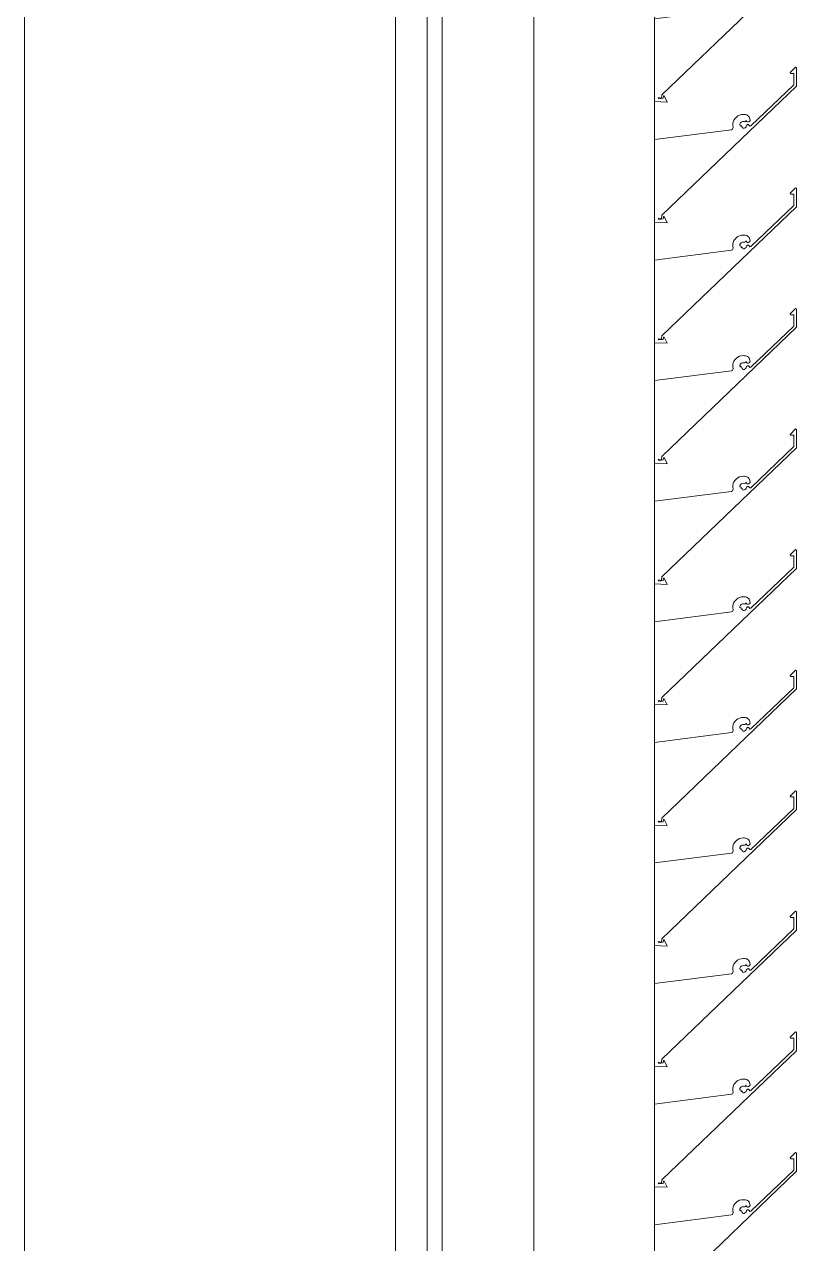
# Model space of a CAD drawing. Header units: millimetres. Extents: x -220592 to 404889, y -217665 to 38245.
# Drawn here: x 7830.18 to 7834.34, y -48111.21 to -48104.63 of the extents above; entities that cross this region are included whole.
import ezdxf

# ---------------------------------------------------------------- set-up
doc = ezdxf.new("R2010")
doc.units = ezdxf.units.MM
doc.linetypes.add('XKITLINE00', pattern=[0])
doc.layers.add('Part', color=7, linetype='Continuous', lineweight=0)

# ---------------------------------------------------------------- blocks, each defined once
blk = doc.blocks.new('*A15046')
at = {"layer": 'Part', "color": 7, "linetype": 'XKITLINE00', "lineweight": 0}
for p, q in [((92.53, 356.643483), (92.53, 93.899527)), ((94.53, 93.899527), (94.53, 244.699959))]:
    blk.add_line(p, q, dxfattribs=at)
blk = doc.blocks.new('*A15521')
at = {"layer": 'Part', "color": 7, "linetype": 'XKITLINE00', "lineweight": 0}
for p, q in [((95.275304, 90.50547), (95.275304, 107.265356)), ((95.925304, 90.50547), (95.925304, 107.265356))]:
    blk.add_line(p, q, dxfattribs=at)
blk = doc.blocks.new('*A15524')
at = {"layer": 'Part', "color": 7, "linetype": 'XKITLINE00', "lineweight": 0}
for p, q in [((96.684794, 99.500681), (96.656145, 99.471793)), ((96.656145, 99.471793), (96.65723, 99.466872)), ((96.65723, 99.466872), (96.67465, 99.466775)), ((96.67465, 99.466775), (96.674993, 99.405429)), ((96.689475, 99.498213), (96.684794, 99.500681)), ((96.690028, 99.399062), (96.689475, 99.498213)), ((95.964906, 98.702816), (96.690028, 99.399062)), ((96.674993, 99.405429), (96.443977, 99.184026)), ((96.346452, 99.196816), (96.346077, 99.18658)), ((96.346077, 99.18658), (96.347563, 99.176446)), ((96.348675, 99.206815), (96.346452, 99.196816)), ((96.352673, 99.216245), (96.348675, 99.206815)), ((96.358313, 99.224795), (96.352673, 99.216245)), ((96.365409, 99.232182), (96.358313, 99.224795)), ((96.373725, 99.23816), (96.365409, 99.232182)), ((96.382988, 99.242533), (96.373725, 99.23816)), ((96.392889, 99.245156), (96.382988, 99.242533)), ((96.38407, 99.18798), (96.384639, 99.194464)), ((96.391775, 99.186874), (96.38407, 99.18798)), ((96.384639, 99.194464), (96.387441, 99.200338)), ((96.387441, 99.200338), (96.392123, 99.20486)), ((96.390606, 99.179814), (96.391775, 99.186874)), ((96.392123, 99.20486), (96.398091, 99.207458)), ((96.403102, 99.245941), (96.392889, 99.245156)), ((96.398091, 99.207458), (96.404591, 99.207802)), ((96.409901, 99.245843), (96.403102, 99.245941)), ((96.404591, 99.207802), (96.410509, 99.206897)), ((96.415629, 99.245207), (96.409901, 99.245843)), ((96.410509, 99.206897), (96.41532, 99.209304)), ((96.41532, 99.209304), (96.41735, 99.214285)), ((96.42113, 99.243488), (96.415629, 99.245207)), ((96.41735, 99.214285), (96.420292, 99.208813)), ((96.420622, 99.187052), (96.417508, 99.179478)), ((96.420292, 99.208813), (96.425448, 99.205595)), ((96.424805, 99.191209), (96.420622, 99.187052)), ((96.4262, 99.240748), (96.42113, 99.243488)), ((96.430699, 99.191415), (96.424805, 99.191209)), ((96.425448, 99.205595), (96.431526, 99.205607)), ((96.430653, 99.23709), (96.4262, 99.240748)), ((96.434325, 99.232647), (96.430653, 99.23709)), ((96.435163, 99.187561), (96.430699, 99.191415)), ((96.431526, 99.205607), (96.43667, 99.208844)), ((96.437079, 99.227584), (96.434325, 99.232647)), ((96.438818, 99.182934), (96.435163, 99.187561)), ((96.43667, 99.208844), (96.43931, 99.214318)), ((96.438814, 99.222088), (96.437079, 99.227584)), ((96.43931, 99.214318), (96.438814, 99.222088)), ((96.443977, 99.184026), (96.438818, 99.182934)), ((96.339112, 99.164182), (95.925304, 99.111178)), ((96.344187, 99.166372), (96.339112, 99.164182)), ((96.347324, 99.170924), (96.344187, 99.166372)), ((96.347563, 99.176446), (96.347324, 99.170924)), ((96.397771, 99.17887), (96.390606, 99.179814)), ((96.400093, 99.17148), (96.397771, 99.17887)), ((96.406765, 99.171902), (96.400093, 99.17148)), ((96.412841, 99.174692), (96.406765, 99.171902)), ((96.417508, 99.179478), (96.412841, 99.174692)), ((95.925304, 98.665474), (95.992799, 98.66286)), ((95.944993, 98.687177), (95.962009, 98.684273)), ((95.947029, 98.680604), (95.944993, 98.687177)), ((95.972012, 98.683744), (95.947029, 98.680604)), ((95.962009, 98.684273), (95.964906, 98.702816)), ((95.972141, 98.695935), (95.972012, 98.683744)), ((95.977264, 98.696347), (95.972141, 98.695935)), ((95.992799, 98.66286), (95.977264, 98.696347))]:
    blk.add_line(p, q, dxfattribs=at)
blk = doc.blocks.new('*A15525')
at = {"layer": 'Part', "color": 7, "linetype": 'XKITLINE00', "lineweight": 0}
for p, q in [((96.684794, 100.150681), (96.656145, 100.121793)), ((96.656145, 100.121793), (96.65723, 100.116872)), ((96.65723, 100.116872), (96.67465, 100.116775)), ((96.67465, 100.116775), (96.674993, 100.055429)), ((96.689475, 100.148213), (96.684794, 100.150681)), ((96.690028, 100.049062), (96.689475, 100.148213)), ((95.964906, 99.352816), (96.690028, 100.049062)), ((96.674993, 100.055429), (96.443977, 99.834026)), ((96.346452, 99.846816), (96.346077, 99.83658)), ((96.348675, 99.856815), (96.346452, 99.846816)), ((96.352673, 99.866245), (96.348675, 99.856815)), ((96.358313, 99.874795), (96.352673, 99.866245)), ((96.365409, 99.882182), (96.358313, 99.874795)), ((96.373725, 99.88816), (96.365409, 99.882182)), ((96.382988, 99.892533), (96.373725, 99.88816)), ((96.392889, 99.895156), (96.382988, 99.892533)), ((96.38407, 99.83798), (96.384639, 99.844464)), ((96.384639, 99.844464), (96.387441, 99.850338)), ((96.387441, 99.850338), (96.392123, 99.85486)), ((96.392123, 99.85486), (96.398091, 99.857458)), ((96.403102, 99.895941), (96.392889, 99.895156)), ((96.398091, 99.857458), (96.404591, 99.857802)), ((96.409901, 99.895843), (96.403102, 99.895941)), ((96.404591, 99.857802), (96.410509, 99.856897)), ((96.415629, 99.895207), (96.409901, 99.895843)), ((96.410509, 99.856897), (96.41532, 99.859304)), ((96.41532, 99.859304), (96.41735, 99.864285)), ((96.42113, 99.893488), (96.415629, 99.895207)), ((96.41735, 99.864285), (96.420292, 99.858813)), ((96.420292, 99.858813), (96.425448, 99.855595)), ((96.424805, 99.841209), (96.420622, 99.837052)), ((96.4262, 99.890748), (96.42113, 99.893488)), ((96.430699, 99.841415), (96.424805, 99.841209)), ((96.425448, 99.855595), (96.431526, 99.855607)), ((96.430653, 99.88709), (96.4262, 99.890748)), ((96.434325, 99.882647), (96.430653, 99.88709)), ((96.435163, 99.837561), (96.430699, 99.841415)), ((96.431526, 99.855607), (96.43667, 99.858844)), ((96.437079, 99.877584), (96.434325, 99.882647)), ((96.43667, 99.858844), (96.43931, 99.864318)), ((96.438814, 99.872088), (96.437079, 99.877584)), ((96.43931, 99.864318), (96.438814, 99.872088)), ((96.339112, 99.814182), (95.925304, 99.761178)), ((96.344187, 99.816372), (96.339112, 99.814182)), ((96.347324, 99.820924), (96.344187, 99.816372)), ((96.346077, 99.83658), (96.347563, 99.826446)), ((96.347563, 99.826446), (96.347324, 99.820924)), ((96.391775, 99.836874), (96.38407, 99.83798)), ((96.390606, 99.829814), (96.391775, 99.836874)), ((96.397771, 99.82887), (96.390606, 99.829814)), ((96.400093, 99.82148), (96.397771, 99.82887)), ((96.406765, 99.821902), (96.400093, 99.82148)), ((96.412841, 99.824692), (96.406765, 99.821902)), ((96.417508, 99.829478), (96.412841, 99.824692)), ((96.420622, 99.837052), (96.417508, 99.829478)), ((96.438818, 99.832934), (96.435163, 99.837561)), ((96.443977, 99.834026), (96.438818, 99.832934)), ((95.925304, 99.315474), (95.992799, 99.31286)), ((95.944993, 99.337177), (95.962009, 99.334273)), ((95.947029, 99.330604), (95.944993, 99.337177)), ((95.972012, 99.333744), (95.947029, 99.330604)), ((95.962009, 99.334273), (95.964906, 99.352816)), ((95.972141, 99.345935), (95.972012, 99.333744)), ((95.977264, 99.346347), (95.972141, 99.345935)), ((95.992799, 99.31286), (95.977264, 99.346347))]:
    blk.add_line(p, q, dxfattribs=at)
blk = doc.blocks.new('*A15526')
at = {"layer": 'Part', "color": 7, "linetype": 'XKITLINE00', "lineweight": 0}
for p, q in [((96.684794, 100.800681), (96.656145, 100.771793)), ((96.656145, 100.771793), (96.65723, 100.766872)), ((96.65723, 100.766872), (96.67465, 100.766775)), ((96.67465, 100.766775), (96.674993, 100.705429)), ((96.689475, 100.798213), (96.684794, 100.800681)), ((96.690028, 100.699062), (96.689475, 100.798213)), ((95.964906, 100.002816), (96.690028, 100.699062)), ((96.674993, 100.705429), (96.443977, 100.484026)), ((96.346452, 100.496816), (96.346077, 100.48658)), ((96.348675, 100.506815), (96.346452, 100.496816)), ((96.352673, 100.516245), (96.348675, 100.506815)), ((96.358313, 100.524795), (96.352673, 100.516245)), ((96.365409, 100.532182), (96.358313, 100.524795)), ((96.373725, 100.53816), (96.365409, 100.532182)), ((96.382988, 100.542533), (96.373725, 100.53816)), ((96.392889, 100.545156), (96.382988, 100.542533)), ((96.384639, 100.494464), (96.387441, 100.500338)), ((96.387441, 100.500338), (96.392123, 100.50486)), ((96.392123, 100.50486), (96.398091, 100.507458)), ((96.403102, 100.545941), (96.392889, 100.545156)), ((96.398091, 100.507458), (96.404591, 100.507802)), ((96.409901, 100.545843), (96.403102, 100.545941)), ((96.404591, 100.507802), (96.410509, 100.506897)), ((96.415629, 100.545207), (96.409901, 100.545843)), ((96.410509, 100.506897), (96.41532, 100.509304)), ((96.41532, 100.509304), (96.41735, 100.514285)), ((96.42113, 100.543488), (96.415629, 100.545207)), ((96.41735, 100.514285), (96.420292, 100.508813)), ((96.420292, 100.508813), (96.425448, 100.505595)), ((96.4262, 100.540748), (96.42113, 100.543488)), ((96.425448, 100.505595), (96.431526, 100.505607)), ((96.430653, 100.53709), (96.4262, 100.540748)), ((96.434325, 100.532647), (96.430653, 100.53709)), ((96.431526, 100.505607), (96.43667, 100.508844)), ((96.437079, 100.527584), (96.434325, 100.532647)), ((96.43667, 100.508844), (96.43931, 100.514318)), ((96.438814, 100.522088), (96.437079, 100.527584)), ((96.43931, 100.514318), (96.438814, 100.522088)), ((96.339112, 100.464182), (95.925304, 100.411178)), ((96.344187, 100.466372), (96.339112, 100.464182)), ((96.347324, 100.470924), (96.344187, 100.466372)), ((96.346077, 100.48658), (96.347563, 100.476446)), ((96.347563, 100.476446), (96.347324, 100.470924)), ((96.38407, 100.48798), (96.384639, 100.494464)), ((96.391775, 100.486874), (96.38407, 100.48798)), ((96.390606, 100.479814), (96.391775, 100.486874)), ((96.397771, 100.47887), (96.390606, 100.479814)), ((96.400093, 100.47148), (96.397771, 100.47887)), ((96.406765, 100.471902), (96.400093, 100.47148)), ((96.412841, 100.474692), (96.406765, 100.471902)), ((96.417508, 100.479478), (96.412841, 100.474692)), ((96.420622, 100.487052), (96.417508, 100.479478)), ((96.424805, 100.491209), (96.420622, 100.487052)), ((96.430699, 100.491415), (96.424805, 100.491209)), ((96.435163, 100.487561), (96.430699, 100.491415)), ((96.438818, 100.482934), (96.435163, 100.487561)), ((96.443977, 100.484026), (96.438818, 100.482934)), ((95.944993, 99.987177), (95.962009, 99.984273)), ((95.947029, 99.980604), (95.944993, 99.987177)), ((95.972012, 99.983744), (95.947029, 99.980604)), ((95.962009, 99.984273), (95.964906, 100.002816)), ((95.972141, 99.995935), (95.972012, 99.983744)), ((95.977264, 99.996347), (95.972141, 99.995935)), ((95.992799, 99.96286), (95.977264, 99.996347)), ((95.925304, 99.965474), (95.992799, 99.96286))]:
    blk.add_line(p, q, dxfattribs=at)
blk = doc.blocks.new('*A15527')
at = {"layer": 'Part', "color": 7, "linetype": 'XKITLINE00', "lineweight": 0}
for p, q in [((96.684794, 101.450681), (96.656145, 101.421793)), ((96.656145, 101.421793), (96.65723, 101.416872)), ((96.65723, 101.416872), (96.67465, 101.416775)), ((96.67465, 101.416775), (96.674993, 101.355429)), ((96.689475, 101.448213), (96.684794, 101.450681)), ((96.690028, 101.349062), (96.689475, 101.448213)), ((96.674993, 101.355429), (96.443977, 101.134026)), ((95.964906, 100.652816), (96.690028, 101.349062)), ((96.348675, 101.156815), (96.346452, 101.146816)), ((96.352673, 101.166245), (96.348675, 101.156815)), ((96.358313, 101.174795), (96.352673, 101.166245)), ((96.365409, 101.182182), (96.358313, 101.174795)), ((96.373725, 101.18816), (96.365409, 101.182182)), ((96.382988, 101.192533), (96.373725, 101.18816)), ((96.392889, 101.195156), (96.382988, 101.192533)), ((96.387441, 101.150338), (96.392123, 101.15486)), ((96.392123, 101.15486), (96.398091, 101.157458)), ((96.403102, 101.195941), (96.392889, 101.195156)), ((96.398091, 101.157458), (96.404591, 101.157802)), ((96.409901, 101.195843), (96.403102, 101.195941)), ((96.404591, 101.157802), (96.410509, 101.156897)), ((96.415629, 101.195207), (96.409901, 101.195843)), ((96.410509, 101.156897), (96.41532, 101.159304)), ((96.41532, 101.159304), (96.41735, 101.164285)), ((96.42113, 101.193488), (96.415629, 101.195207)), ((96.41735, 101.164285), (96.420292, 101.158813)), ((96.420292, 101.158813), (96.425448, 101.155595)), ((96.4262, 101.190748), (96.42113, 101.193488)), ((96.425448, 101.155595), (96.431526, 101.155607)), ((96.430653, 101.18709), (96.4262, 101.190748)), ((96.434325, 101.182647), (96.430653, 101.18709)), ((96.431526, 101.155607), (96.43667, 101.158844)), ((96.437079, 101.177584), (96.434325, 101.182647)), ((96.43667, 101.158844), (96.43931, 101.164318)), ((96.438814, 101.172088), (96.437079, 101.177584)), ((96.43931, 101.164318), (96.438814, 101.172088)), ((96.339112, 101.114182), (95.925304, 101.061178)), ((96.344187, 101.116372), (96.339112, 101.114182)), ((96.347324, 101.120924), (96.344187, 101.116372)), ((96.346452, 101.146816), (96.346077, 101.13658)), ((96.346077, 101.13658), (96.347563, 101.126446)), ((96.347563, 101.126446), (96.347324, 101.120924)), ((96.38407, 101.13798), (96.384639, 101.144464)), ((96.391775, 101.136874), (96.38407, 101.13798)), ((96.384639, 101.144464), (96.387441, 101.150338)), ((96.390606, 101.129814), (96.391775, 101.136874)), ((96.397771, 101.12887), (96.390606, 101.129814)), ((96.400093, 101.12148), (96.397771, 101.12887)), ((96.406765, 101.121902), (96.400093, 101.12148)), ((96.412841, 101.124692), (96.406765, 101.121902)), ((96.417508, 101.129478), (96.412841, 101.124692)), ((96.420622, 101.137052), (96.417508, 101.129478)), ((96.424805, 101.141209), (96.420622, 101.137052)), ((96.430699, 101.141415), (96.424805, 101.141209)), ((96.435163, 101.137561), (96.430699, 101.141415)), ((96.438818, 101.132934), (96.435163, 101.137561)), ((96.443977, 101.134026), (96.438818, 101.132934)), ((95.944993, 100.637177), (95.962009, 100.634273)), ((95.947029, 100.630604), (95.944993, 100.637177)), ((95.972012, 100.633744), (95.947029, 100.630604)), ((95.962009, 100.634273), (95.964906, 100.652816)), ((95.972141, 100.645935), (95.972012, 100.633744)), ((95.977264, 100.646347), (95.972141, 100.645935)), ((95.992799, 100.61286), (95.977264, 100.646347)), ((95.925304, 100.615474), (95.992799, 100.61286))]:
    blk.add_line(p, q, dxfattribs=at)
blk = doc.blocks.new('*A15528')
at = {"layer": 'Part', "color": 7, "linetype": 'XKITLINE00', "lineweight": 0}
for p, q in [((96.684794, 102.100681), (96.656145, 102.071793)), ((96.689475, 102.098213), (96.684794, 102.100681)), ((96.690028, 101.999062), (96.689475, 102.098213)), ((96.656145, 102.071793), (96.65723, 102.066872)), ((96.65723, 102.066872), (96.67465, 102.066775)), ((96.67465, 102.066775), (96.674993, 102.005429)), ((95.964906, 101.302816), (96.690028, 101.999062)), ((96.674993, 102.005429), (96.443977, 101.784026)), ((96.352673, 101.816245), (96.348675, 101.806815)), ((96.358313, 101.824795), (96.352673, 101.816245)), ((96.365409, 101.832182), (96.358313, 101.824795)), ((96.373725, 101.83816), (96.365409, 101.832182)), ((96.382988, 101.842533), (96.373725, 101.83816)), ((96.392889, 101.845156), (96.382988, 101.842533)), ((96.403102, 101.845941), (96.392889, 101.845156)), ((96.409901, 101.845843), (96.403102, 101.845941)), ((96.415629, 101.845207), (96.409901, 101.845843)), ((96.41532, 101.809304), (96.41735, 101.814285)), ((96.42113, 101.843488), (96.415629, 101.845207)), ((96.41735, 101.814285), (96.420292, 101.808813)), ((96.4262, 101.840748), (96.42113, 101.843488)), ((96.430653, 101.83709), (96.4262, 101.840748)), ((96.434325, 101.832647), (96.430653, 101.83709)), ((96.437079, 101.827584), (96.434325, 101.832647)), ((96.43667, 101.808844), (96.43931, 101.814318)), ((96.438814, 101.822088), (96.437079, 101.827584)), ((96.43931, 101.814318), (96.438814, 101.822088)), ((96.339112, 101.764182), (95.925304, 101.711178)), ((96.344187, 101.766372), (96.339112, 101.764182)), ((96.347324, 101.770924), (96.344187, 101.766372)), ((96.346452, 101.796816), (96.346077, 101.78658)), ((96.346077, 101.78658), (96.347563, 101.776446)), ((96.348675, 101.806815), (96.346452, 101.796816)), ((96.347563, 101.776446), (96.347324, 101.770924)), ((96.38407, 101.78798), (96.384639, 101.794464)), ((96.391775, 101.786874), (96.38407, 101.78798)), ((96.384639, 101.794464), (96.387441, 101.800338)), ((96.387441, 101.800338), (96.392123, 101.80486)), ((96.390606, 101.779814), (96.391775, 101.786874)), ((96.397771, 101.77887), (96.390606, 101.779814)), ((96.392123, 101.80486), (96.398091, 101.807458)), ((96.400093, 101.77148), (96.397771, 101.77887)), ((96.398091, 101.807458), (96.404591, 101.807802)), ((96.406765, 101.771902), (96.400093, 101.77148)), ((96.404591, 101.807802), (96.410509, 101.806897)), ((96.412841, 101.774692), (96.406765, 101.771902)), ((96.410509, 101.806897), (96.41532, 101.809304)), ((96.417508, 101.779478), (96.412841, 101.774692)), ((96.420622, 101.787052), (96.417508, 101.779478)), ((96.420292, 101.808813), (96.425448, 101.805595)), ((96.424805, 101.791209), (96.420622, 101.787052)), ((96.430699, 101.791415), (96.424805, 101.791209)), ((96.425448, 101.805595), (96.431526, 101.805607)), ((96.435163, 101.787561), (96.430699, 101.791415)), ((96.431526, 101.805607), (96.43667, 101.808844)), ((96.438818, 101.782934), (96.435163, 101.787561)), ((96.443977, 101.784026), (96.438818, 101.782934)), ((95.944993, 101.287177), (95.962009, 101.284273)), ((95.947029, 101.280604), (95.944993, 101.287177)), ((95.962009, 101.284273), (95.964906, 101.302816)), ((95.972141, 101.295935), (95.972012, 101.283744)), ((95.977264, 101.296347), (95.972141, 101.295935)), ((95.992799, 101.26286), (95.977264, 101.296347)), ((95.925304, 101.265474), (95.992799, 101.26286)), ((95.972012, 101.283744), (95.947029, 101.280604))]:
    blk.add_line(p, q, dxfattribs=at)
blk = doc.blocks.new('*A15529')
at = {"layer": 'Part', "color": 7, "linetype": 'XKITLINE00', "lineweight": 0}
for p, q in [((96.684794, 102.750681), (96.656145, 102.721793)), ((96.689475, 102.748213), (96.684794, 102.750681)), ((96.690028, 102.649062), (96.689475, 102.748213)), ((96.656145, 102.721793), (96.65723, 102.716872)), ((96.65723, 102.716872), (96.67465, 102.716775)), ((96.67465, 102.716775), (96.674993, 102.655429)), ((95.964906, 101.952816), (96.690028, 102.649062)), ((96.674993, 102.655429), (96.443977, 102.434026)), ((96.358313, 102.474795), (96.352673, 102.466245)), ((96.365409, 102.482182), (96.358313, 102.474795)), ((96.373725, 102.48816), (96.365409, 102.482182)), ((96.382988, 102.492533), (96.373725, 102.48816)), ((96.392889, 102.495156), (96.382988, 102.492533)), ((96.403102, 102.495941), (96.392889, 102.495156)), ((96.409901, 102.495843), (96.403102, 102.495941)), ((96.415629, 102.495207), (96.409901, 102.495843)), ((96.42113, 102.493488), (96.415629, 102.495207)), ((96.4262, 102.490748), (96.42113, 102.493488)), ((96.430653, 102.48709), (96.4262, 102.490748)), ((96.434325, 102.482647), (96.430653, 102.48709)), ((96.437079, 102.477584), (96.434325, 102.482647)), ((96.438814, 102.472088), (96.437079, 102.477584)), ((96.43931, 102.464318), (96.438814, 102.472088)), ((96.339112, 102.414182), (95.925304, 102.361178)), ((96.344187, 102.416372), (96.339112, 102.414182)), ((96.347324, 102.420924), (96.344187, 102.416372)), ((96.346452, 102.446816), (96.346077, 102.43658)), ((96.346077, 102.43658), (96.347563, 102.426446)), ((96.348675, 102.456815), (96.346452, 102.446816)), ((96.347563, 102.426446), (96.347324, 102.420924)), ((96.352673, 102.466245), (96.348675, 102.456815)), ((96.38407, 102.43798), (96.384639, 102.444464)), ((96.391775, 102.436874), (96.38407, 102.43798)), ((96.384639, 102.444464), (96.387441, 102.450338)), ((96.387441, 102.450338), (96.392123, 102.45486)), ((96.390606, 102.429814), (96.391775, 102.436874)), ((96.397771, 102.42887), (96.390606, 102.429814)), ((96.392123, 102.45486), (96.398091, 102.457458)), ((96.400093, 102.42148), (96.397771, 102.42887)), ((96.398091, 102.457458), (96.404591, 102.457802)), ((96.406765, 102.421902), (96.400093, 102.42148)), ((96.404591, 102.457802), (96.410509, 102.456897)), ((96.412841, 102.424692), (96.406765, 102.421902)), ((96.410509, 102.456897), (96.41532, 102.459304)), ((96.417508, 102.429478), (96.412841, 102.424692)), ((96.41532, 102.459304), (96.41735, 102.464285)), ((96.41735, 102.464285), (96.420292, 102.458813)), ((96.420622, 102.437052), (96.417508, 102.429478)), ((96.420292, 102.458813), (96.425448, 102.455595)), ((96.424805, 102.441209), (96.420622, 102.437052)), ((96.430699, 102.441415), (96.424805, 102.441209)), ((96.425448, 102.455595), (96.431526, 102.455607)), ((96.435163, 102.437561), (96.430699, 102.441415)), ((96.431526, 102.455607), (96.43667, 102.458844)), ((96.438818, 102.432934), (96.435163, 102.437561)), ((96.43667, 102.458844), (96.43931, 102.464318)), ((96.443977, 102.434026), (96.438818, 102.432934)), ((95.962009, 101.934273), (95.964906, 101.952816)), ((95.972141, 101.945935), (95.972012, 101.933744)), ((95.977264, 101.946347), (95.972141, 101.945935)), ((95.992799, 101.91286), (95.977264, 101.946347)), ((95.925304, 101.915474), (95.992799, 101.91286)), ((95.944993, 101.937177), (95.962009, 101.934273)), ((95.947029, 101.930604), (95.944993, 101.937177)), ((95.972012, 101.933744), (95.947029, 101.930604))]:
    blk.add_line(p, q, dxfattribs=at)
blk = doc.blocks.new('*A15530')
at = {"layer": 'Part', "color": 7, "linetype": 'XKITLINE00', "lineweight": 0}
for p, q in [((96.684794, 103.400681), (96.656145, 103.371793)), ((96.689475, 103.398213), (96.684794, 103.400681)), ((96.690028, 103.299062), (96.689475, 103.398213)), ((96.656145, 103.371793), (96.65723, 103.366872)), ((96.65723, 103.366872), (96.67465, 103.366775)), ((96.67465, 103.366775), (96.674993, 103.305429)), ((95.964906, 102.602816), (96.690028, 103.299062)), ((96.674993, 103.305429), (96.443977, 103.084026)), ((96.365409, 103.132182), (96.358313, 103.124795)), ((96.373725, 103.13816), (96.365409, 103.132182)), ((96.382988, 103.142533), (96.373725, 103.13816)), ((96.392889, 103.145156), (96.382988, 103.142533)), ((96.403102, 103.145941), (96.392889, 103.145156)), ((96.409901, 103.145843), (96.403102, 103.145941)), ((96.415629, 103.145207), (96.409901, 103.145843)), ((96.42113, 103.143488), (96.415629, 103.145207)), ((96.4262, 103.140748), (96.42113, 103.143488)), ((96.430653, 103.13709), (96.4262, 103.140748)), ((96.434325, 103.132647), (96.430653, 103.13709)), ((96.437079, 103.127584), (96.434325, 103.132647)), ((96.438814, 103.122088), (96.437079, 103.127584)), ((96.339112, 103.064182), (95.925304, 103.011178)), ((96.344187, 103.066372), (96.339112, 103.064182)), ((96.347324, 103.070924), (96.344187, 103.066372)), ((96.346452, 103.096816), (96.346077, 103.08658)), ((96.346077, 103.08658), (96.347563, 103.076446)), ((96.348675, 103.106815), (96.346452, 103.096816)), ((96.347563, 103.076446), (96.347324, 103.070924)), ((96.352673, 103.116245), (96.348675, 103.106815)), ((96.358313, 103.124795), (96.352673, 103.116245)), ((96.38407, 103.08798), (96.384639, 103.094464)), ((96.391775, 103.086874), (96.38407, 103.08798)), ((96.384639, 103.094464), (96.387441, 103.100338)), ((96.387441, 103.100338), (96.392123, 103.10486)), ((96.390606, 103.079814), (96.391775, 103.086874)), ((96.397771, 103.07887), (96.390606, 103.079814)), ((96.392123, 103.10486), (96.398091, 103.107458)), ((96.400093, 103.07148), (96.397771, 103.07887)), ((96.398091, 103.107458), (96.404591, 103.107802)), ((96.406765, 103.071902), (96.400093, 103.07148)), ((96.404591, 103.107802), (96.410509, 103.106897)), ((96.412841, 103.074692), (96.406765, 103.071902)), ((96.410509, 103.106897), (96.41532, 103.109304)), ((96.417508, 103.079478), (96.412841, 103.074692)), ((96.41532, 103.109304), (96.41735, 103.114285)), ((96.41735, 103.114285), (96.420292, 103.108813)), ((96.420622, 103.087052), (96.417508, 103.079478)), ((96.420292, 103.108813), (96.425448, 103.105595)), ((96.424805, 103.091209), (96.420622, 103.087052)), ((96.430699, 103.091415), (96.424805, 103.091209)), ((96.425448, 103.105595), (96.431526, 103.105607)), ((96.435163, 103.087561), (96.430699, 103.091415)), ((96.431526, 103.105607), (96.43667, 103.108844)), ((96.438818, 103.082934), (96.435163, 103.087561)), ((96.43667, 103.108844), (96.43931, 103.114318)), ((96.43931, 103.114318), (96.438814, 103.122088)), ((96.443977, 103.084026), (96.438818, 103.082934)), ((95.962009, 102.584273), (95.964906, 102.602816)), ((95.925304, 102.565474), (95.992799, 102.56286)), ((95.944993, 102.587177), (95.962009, 102.584273)), ((95.947029, 102.580604), (95.944993, 102.587177)), ((95.972012, 102.583744), (95.947029, 102.580604)), ((95.972141, 102.595935), (95.972012, 102.583744)), ((95.977264, 102.596347), (95.972141, 102.595935)), ((95.992799, 102.56286), (95.977264, 102.596347))]:
    blk.add_line(p, q, dxfattribs=at)
blk = doc.blocks.new('*A15531')
at = {"layer": 'Part', "color": 7, "linetype": 'XKITLINE00', "lineweight": 0}
for p, q in [((96.684794, 104.050681), (96.656145, 104.021793)), ((96.689475, 104.048213), (96.684794, 104.050681)), ((96.690028, 103.949062), (96.689475, 104.048213)), ((96.656145, 104.021793), (96.65723, 104.016872)), ((96.65723, 104.016872), (96.67465, 104.016775)), ((96.67465, 104.016775), (96.674993, 103.955429)), ((95.964906, 103.252816), (96.690028, 103.949062)), ((96.674993, 103.955429), (96.443977, 103.734026)), ((96.373725, 103.78816), (96.365409, 103.782182)), ((96.382988, 103.792533), (96.373725, 103.78816)), ((96.392889, 103.795156), (96.382988, 103.792533)), ((96.403102, 103.795941), (96.392889, 103.795156)), ((96.409901, 103.795843), (96.403102, 103.795941)), ((96.415629, 103.795207), (96.409901, 103.795843)), ((96.42113, 103.793488), (96.415629, 103.795207)), ((96.4262, 103.790748), (96.42113, 103.793488)), ((96.430653, 103.78709), (96.4262, 103.790748)), ((96.434325, 103.782647), (96.430653, 103.78709)), ((96.437079, 103.777584), (96.434325, 103.782647)), ((96.347324, 103.720924), (96.344187, 103.716372)), ((96.346452, 103.746816), (96.346077, 103.73658)), ((96.346077, 103.73658), (96.347563, 103.726446)), ((96.348675, 103.756815), (96.346452, 103.746816)), ((96.347563, 103.726446), (96.347324, 103.720924)), ((96.352673, 103.766245), (96.348675, 103.756815)), ((96.358313, 103.774795), (96.352673, 103.766245)), ((96.365409, 103.782182), (96.358313, 103.774795)), ((96.38407, 103.73798), (96.384639, 103.744464)), ((96.391775, 103.736874), (96.38407, 103.73798)), ((96.384639, 103.744464), (96.387441, 103.750338)), ((96.387441, 103.750338), (96.392123, 103.75486)), ((96.390606, 103.729814), (96.391775, 103.736874)), ((96.397771, 103.72887), (96.390606, 103.729814)), ((96.392123, 103.75486), (96.398091, 103.757458)), ((96.400093, 103.72148), (96.397771, 103.72887)), ((96.398091, 103.757458), (96.404591, 103.757802)), ((96.406765, 103.721902), (96.400093, 103.72148)), ((96.404591, 103.757802), (96.410509, 103.756897)), ((96.412841, 103.724692), (96.406765, 103.721902)), ((96.410509, 103.756897), (96.41532, 103.759304)), ((96.417508, 103.729478), (96.412841, 103.724692)), ((96.41532, 103.759304), (96.41735, 103.764285)), ((96.41735, 103.764285), (96.420292, 103.758813)), ((96.420622, 103.737052), (96.417508, 103.729478)), ((96.420292, 103.758813), (96.425448, 103.755595)), ((96.424805, 103.741209), (96.420622, 103.737052)), ((96.430699, 103.741415), (96.424805, 103.741209)), ((96.425448, 103.755595), (96.431526, 103.755607)), ((96.435163, 103.737561), (96.430699, 103.741415)), ((96.431526, 103.755607), (96.43667, 103.758844)), ((96.438818, 103.732934), (96.435163, 103.737561)), ((96.43667, 103.758844), (96.43931, 103.764318)), ((96.438814, 103.772088), (96.437079, 103.777584)), ((96.43931, 103.764318), (96.438814, 103.772088)), ((96.443977, 103.734026), (96.438818, 103.732934)), ((96.339112, 103.714182), (95.925304, 103.661178)), ((96.344187, 103.716372), (96.339112, 103.714182)), ((95.925304, 103.215474), (95.992799, 103.21286)), ((95.944993, 103.237177), (95.962009, 103.234273)), ((95.947029, 103.230604), (95.944993, 103.237177)), ((95.972012, 103.233744), (95.947029, 103.230604)), ((95.962009, 103.234273), (95.964906, 103.252816)), ((95.972141, 103.245935), (95.972012, 103.233744)), ((95.977264, 103.246347), (95.972141, 103.245935)), ((95.992799, 103.21286), (95.977264, 103.246347))]:
    blk.add_line(p, q, dxfattribs=at)
blk = doc.blocks.new('*A15532')
at = {"layer": 'Part', "color": 7, "linetype": 'XKITLINE00', "lineweight": 0}
for p, q in [((96.684794, 104.700681), (96.656145, 104.671793)), ((96.656145, 104.671793), (96.65723, 104.666872)), ((96.65723, 104.666872), (96.67465, 104.666775)), ((96.67465, 104.666775), (96.674993, 104.605429)), ((96.689475, 104.698213), (96.684794, 104.700681)), ((96.690028, 104.599062), (96.689475, 104.698213)), ((95.964906, 103.902816), (96.690028, 104.599062)), ((96.674993, 104.605429), (96.443977, 104.384026)), ((96.382988, 104.442533), (96.373725, 104.43816)), ((96.392889, 104.445156), (96.382988, 104.442533)), ((96.403102, 104.445941), (96.392889, 104.445156)), ((96.409901, 104.445843), (96.403102, 104.445941)), ((96.415629, 104.445207), (96.409901, 104.445843)), ((96.42113, 104.443488), (96.415629, 104.445207)), ((96.4262, 104.440748), (96.42113, 104.443488)), ((96.430653, 104.43709), (96.4262, 104.440748)), ((96.346452, 104.396816), (96.346077, 104.38658)), ((96.346077, 104.38658), (96.347563, 104.376446)), ((96.348675, 104.406815), (96.346452, 104.396816)), ((96.347563, 104.376446), (96.347324, 104.370924)), ((96.352673, 104.416245), (96.348675, 104.406815)), ((96.358313, 104.424795), (96.352673, 104.416245)), ((96.365409, 104.432182), (96.358313, 104.424795)), ((96.373725, 104.43816), (96.365409, 104.432182)), ((96.38407, 104.38798), (96.384639, 104.394464)), ((96.391775, 104.386874), (96.38407, 104.38798)), ((96.384639, 104.394464), (96.387441, 104.400338)), ((96.387441, 104.400338), (96.392123, 104.40486)), ((96.390606, 104.379814), (96.391775, 104.386874)), ((96.397771, 104.37887), (96.390606, 104.379814)), ((96.392123, 104.40486), (96.398091, 104.407458)), ((96.400093, 104.37148), (96.397771, 104.37887)), ((96.398091, 104.407458), (96.404591, 104.407802)), ((96.404591, 104.407802), (96.410509, 104.406897)), ((96.412841, 104.374692), (96.406765, 104.371902)), ((96.410509, 104.406897), (96.41532, 104.409304)), ((96.417508, 104.379478), (96.412841, 104.374692)), ((96.41532, 104.409304), (96.41735, 104.414285)), ((96.41735, 104.414285), (96.420292, 104.408813)), ((96.420622, 104.387052), (96.417508, 104.379478)), ((96.420292, 104.408813), (96.425448, 104.405595)), ((96.424805, 104.391209), (96.420622, 104.387052)), ((96.430699, 104.391415), (96.424805, 104.391209)), ((96.425448, 104.405595), (96.431526, 104.405607)), ((96.434325, 104.432647), (96.430653, 104.43709)), ((96.435163, 104.387561), (96.430699, 104.391415)), ((96.431526, 104.405607), (96.43667, 104.408844)), ((96.437079, 104.427584), (96.434325, 104.432647)), ((96.438818, 104.382934), (96.435163, 104.387561)), ((96.43667, 104.408844), (96.43931, 104.414318)), ((96.438814, 104.422088), (96.437079, 104.427584)), ((96.43931, 104.414318), (96.438814, 104.422088)), ((96.443977, 104.384026), (96.438818, 104.382934)), ((96.339112, 104.364182), (95.925304, 104.311178)), ((96.344187, 104.366372), (96.339112, 104.364182)), ((96.347324, 104.370924), (96.344187, 104.366372)), ((96.406765, 104.371902), (96.400093, 104.37148)), ((95.925304, 103.865474), (95.992799, 103.86286)), ((95.944993, 103.887177), (95.962009, 103.884273)), ((95.947029, 103.880604), (95.944993, 103.887177)), ((95.972012, 103.883744), (95.947029, 103.880604)), ((95.962009, 103.884273), (95.964906, 103.902816)), ((95.972141, 103.895935), (95.972012, 103.883744)), ((95.977264, 103.896347), (95.972141, 103.895935)), ((95.992799, 103.86286), (95.977264, 103.896347))]:
    blk.add_line(p, q, dxfattribs=at)
blk = doc.blocks.new('*A15533')
at = {"layer": 'Part', "color": 7, "linetype": 'XKITLINE00', "lineweight": 0}
for p, q in [((96.684794, 105.350681), (96.656145, 105.321793)), ((96.656145, 105.321793), (96.65723, 105.316872)), ((96.65723, 105.316872), (96.67465, 105.316775)), ((96.67465, 105.316775), (96.674993, 105.255429)), ((96.689475, 105.348213), (96.684794, 105.350681)), ((96.690028, 105.249062), (96.689475, 105.348213)), ((95.964906, 104.552816), (96.690028, 105.249062)), ((96.674993, 105.255429), (96.443977, 105.034026)), ((96.346452, 105.046816), (96.346077, 105.03658)), ((96.346077, 105.03658), (96.347563, 105.026446)), ((96.348675, 105.056815), (96.346452, 105.046816)), ((96.352673, 105.066245), (96.348675, 105.056815)), ((96.358313, 105.074795), (96.352673, 105.066245)), ((96.365409, 105.082182), (96.358313, 105.074795)), ((96.373725, 105.08816), (96.365409, 105.082182)), ((96.382988, 105.092533), (96.373725, 105.08816)), ((96.392889, 105.095156), (96.382988, 105.092533)), ((96.38407, 105.03798), (96.384639, 105.044464)), ((96.391775, 105.036874), (96.38407, 105.03798)), ((96.384639, 105.044464), (96.387441, 105.050338)), ((96.387441, 105.050338), (96.392123, 105.05486)), ((96.390606, 105.029814), (96.391775, 105.036874)), ((96.392123, 105.05486), (96.398091, 105.057458)), ((96.403102, 105.095941), (96.392889, 105.095156)), ((96.398091, 105.057458), (96.404591, 105.057802)), ((96.409901, 105.095843), (96.403102, 105.095941)), ((96.404591, 105.057802), (96.410509, 105.056897)), ((96.415629, 105.095207), (96.409901, 105.095843)), ((96.410509, 105.056897), (96.41532, 105.059304)), ((96.41532, 105.059304), (96.41735, 105.064285)), ((96.42113, 105.093488), (96.415629, 105.095207)), ((96.41735, 105.064285), (96.420292, 105.058813)), ((96.420622, 105.037052), (96.417508, 105.029478)), ((96.420292, 105.058813), (96.425448, 105.055595)), ((96.424805, 105.041209), (96.420622, 105.037052)), ((96.4262, 105.090748), (96.42113, 105.093488)), ((96.430699, 105.041415), (96.424805, 105.041209)), ((96.425448, 105.055595), (96.431526, 105.055607)), ((96.430653, 105.08709), (96.4262, 105.090748)), ((96.434325, 105.082647), (96.430653, 105.08709)), ((96.435163, 105.037561), (96.430699, 105.041415)), ((96.431526, 105.055607), (96.43667, 105.058844)), ((96.437079, 105.077584), (96.434325, 105.082647)), ((96.438818, 105.032934), (96.435163, 105.037561)), ((96.43667, 105.058844), (96.43931, 105.064318)), ((96.438814, 105.072088), (96.437079, 105.077584)), ((96.43931, 105.064318), (96.438814, 105.072088)), ((96.443977, 105.034026), (96.438818, 105.032934)), ((96.339112, 105.014182), (95.925304, 104.961178)), ((96.344187, 105.016372), (96.339112, 105.014182)), ((96.347324, 105.020924), (96.344187, 105.016372)), ((96.347563, 105.026446), (96.347324, 105.020924)), ((96.397771, 105.02887), (96.390606, 105.029814)), ((96.400093, 105.02148), (96.397771, 105.02887)), ((96.406765, 105.021902), (96.400093, 105.02148)), ((96.412841, 105.024692), (96.406765, 105.021902)), ((96.417508, 105.029478), (96.412841, 105.024692)), ((95.925304, 104.515474), (95.992799, 104.51286)), ((95.944993, 104.537177), (95.962009, 104.534273)), ((95.947029, 104.530604), (95.944993, 104.537177)), ((95.972012, 104.533744), (95.947029, 104.530604)), ((95.962009, 104.534273), (95.964906, 104.552816)), ((95.972141, 104.545935), (95.972012, 104.533744)), ((95.977264, 104.546347), (95.972141, 104.545935)), ((95.992799, 104.51286), (95.977264, 104.546347))]:
    blk.add_line(p, q, dxfattribs=at)
blk = doc.blocks.new('*A15534')
at = {"layer": 'Part', "color": 7, "linetype": 'XKITLINE00', "lineweight": 0}
for p, q in [((96.684794, 106.000681), (96.656145, 105.971793)), ((96.656145, 105.971793), (96.65723, 105.966872)), ((96.65723, 105.966872), (96.67465, 105.966775)), ((96.67465, 105.966775), (96.674993, 105.905429)), ((96.689475, 105.998213), (96.684794, 106.000681)), ((96.690028, 105.899062), (96.689475, 105.998213)), ((95.964906, 105.202816), (96.690028, 105.899062)), ((96.674993, 105.905429), (96.443977, 105.684026)), ((96.346452, 105.696816), (96.346077, 105.68658)), ((96.348675, 105.706815), (96.346452, 105.696816)), ((96.352673, 105.716245), (96.348675, 105.706815)), ((96.358313, 105.724795), (96.352673, 105.716245)), ((96.365409, 105.732182), (96.358313, 105.724795)), ((96.373725, 105.73816), (96.365409, 105.732182)), ((96.382988, 105.742533), (96.373725, 105.73816)), ((96.392889, 105.745156), (96.382988, 105.742533)), ((96.38407, 105.68798), (96.384639, 105.694464)), ((96.384639, 105.694464), (96.387441, 105.700338)), ((96.387441, 105.700338), (96.392123, 105.70486)), ((96.392123, 105.70486), (96.398091, 105.707458)), ((96.403102, 105.745941), (96.392889, 105.745156)), ((96.398091, 105.707458), (96.404591, 105.707802)), ((96.409901, 105.745843), (96.403102, 105.745941)), ((96.404591, 105.707802), (96.410509, 105.706897)), ((96.415629, 105.745207), (96.409901, 105.745843)), ((96.410509, 105.706897), (96.41532, 105.709304)), ((96.41532, 105.709304), (96.41735, 105.714285)), ((96.42113, 105.743488), (96.415629, 105.745207)), ((96.41735, 105.714285), (96.420292, 105.708813)), ((96.420292, 105.708813), (96.425448, 105.705595)), ((96.424805, 105.691209), (96.420622, 105.687052)), ((96.4262, 105.740748), (96.42113, 105.743488)), ((96.430699, 105.691415), (96.424805, 105.691209)), ((96.425448, 105.705595), (96.431526, 105.705607)), ((96.430653, 105.73709), (96.4262, 105.740748)), ((96.434325, 105.732647), (96.430653, 105.73709)), ((96.435163, 105.687561), (96.430699, 105.691415)), ((96.431526, 105.705607), (96.43667, 105.708844)), ((96.437079, 105.727584), (96.434325, 105.732647)), ((96.43667, 105.708844), (96.43931, 105.714318)), ((96.438814, 105.722088), (96.437079, 105.727584)), ((96.43931, 105.714318), (96.438814, 105.722088)), ((96.339112, 105.664182), (95.925304, 105.611178)), ((96.344187, 105.666372), (96.339112, 105.664182)), ((96.347324, 105.670924), (96.344187, 105.666372)), ((96.346077, 105.68658), (96.347563, 105.676446)), ((96.347563, 105.676446), (96.347324, 105.670924)), ((96.391775, 105.686874), (96.38407, 105.68798)), ((96.390606, 105.679814), (96.391775, 105.686874)), ((96.397771, 105.67887), (96.390606, 105.679814)), ((96.400093, 105.67148), (96.397771, 105.67887)), ((96.406765, 105.671902), (96.400093, 105.67148)), ((96.412841, 105.674692), (96.406765, 105.671902)), ((96.417508, 105.679478), (96.412841, 105.674692)), ((96.420622, 105.687052), (96.417508, 105.679478)), ((96.438818, 105.682934), (96.435163, 105.687561)), ((96.443977, 105.684026), (96.438818, 105.682934)), ((95.925304, 105.165474), (95.992799, 105.16286)), ((95.944993, 105.187177), (95.962009, 105.184273)), ((95.947029, 105.180604), (95.944993, 105.187177)), ((95.972012, 105.183744), (95.947029, 105.180604)), ((95.962009, 105.184273), (95.964906, 105.202816)), ((95.972141, 105.195935), (95.972012, 105.183744)), ((95.977264, 105.196347), (95.972141, 105.195935)), ((95.992799, 105.16286), (95.977264, 105.196347))]:
    blk.add_line(p, q, dxfattribs=at)
blk = doc.blocks.new('*A15556')
at = {"layer": 'Part', "color": 7, "linetype": 'XKITLINE00', "lineweight": 0}
for p, q in [((94.700136, 94.15), (94.700136, 121.4)), ((94.780136, 94.15), (94.780136, 121.4))]:
    blk.add_line(p, q, dxfattribs=at)

msp = doc.modelspace()

# ---------------------------------------------------------------- block references
at = {"color": 7, "lineweight": 0}
for name in ['*A15046', '*A15556', '*A15521', '*A15534', '*A15533', '*A15532', '*A15531', '*A15530', '*A15529', '*A15528', '*A15527', '*A15526', '*A15525', '*A15524']:
    msp.add_blockref(name, (7737.6457, -48210.2152), dxfattribs=at)

doc.saveas('drawing.dxf')
